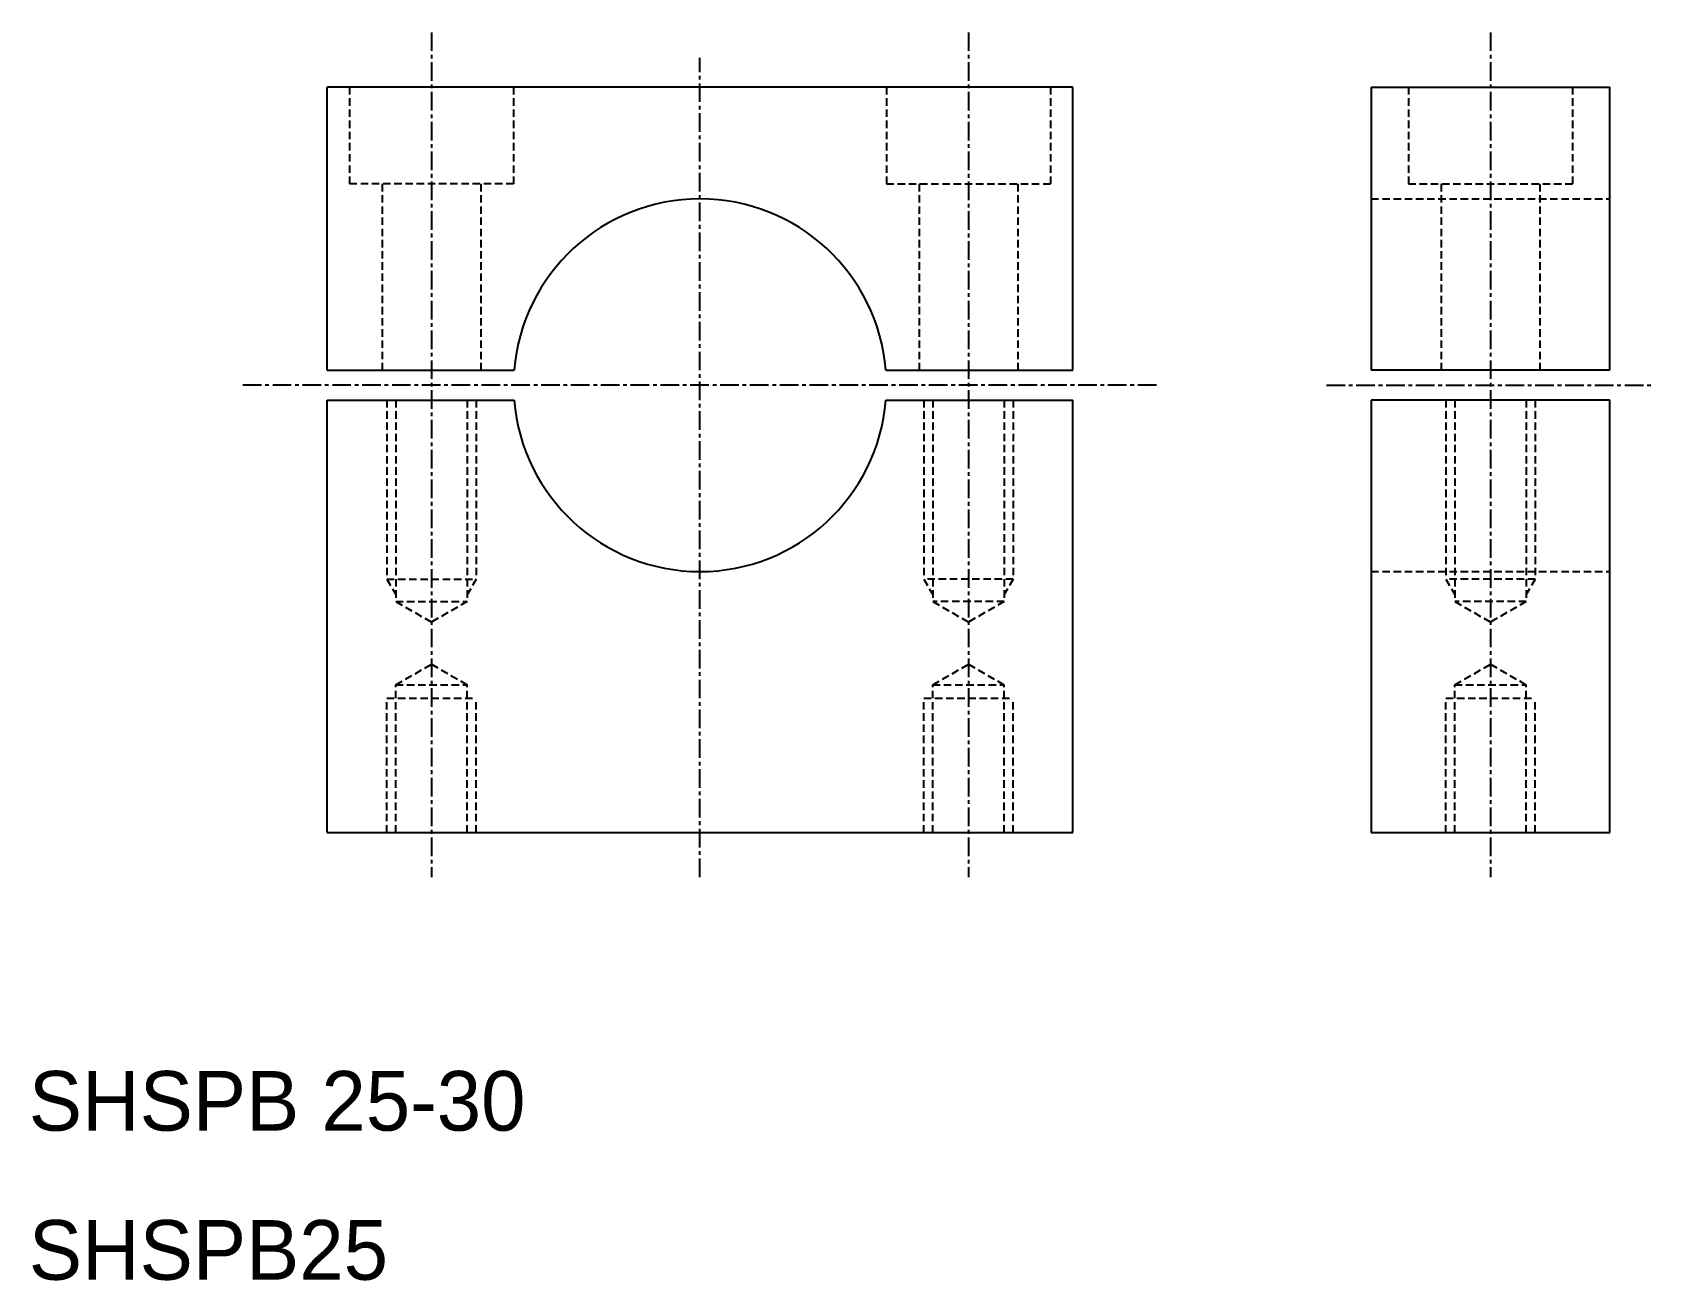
# Model space of a CAD drawing. Extents: x 10 to 119, y 10 to 94.
import ezdxf

# ---------------------------------------------------------------- set-up
doc = ezdxf.new("R2010")
doc.units = 0
doc.linetypes.add('CENTER', pattern=[2, 1.25, -0.25, 0.25, -0.25])
doc.linetypes.add('DASHED', pattern=[0.75, 0.5, -0.25])
doc.layers.get('0').update_dxf_attribs({"linetype": 'CONTINUOUS'})
doc.layers.add('CENTER', color=1, linetype='CENTER')

msp = doc.modelspace()

# ---------------------------------------------------------------- linework, layer by layer
at = {"color": 7, "linetype": 'CONTINUOUS'}
for p, q in [((80, 90), (30, 90)), ((30, 71), (30, 90)), ((80, 71), (80, 90)), ((100, 90), (100, 71)), ((100, 90), (116, 90)), ((116, 71), (116, 90)), ((30, 71), (42.54, 71)), ((67.46, 71), (80, 71)), ((116, 71), (100, 71)), ((30, 40), (30, 69)), ((30, 69), (42.54, 69)), ((67.46, 69), (80, 69)), ((80, 40), (80, 69)), ((116, 69), (100, 69)), ((100, 69), (100, 40)), ((116, 40), (116, 69)), ((30, 40), (80, 40)), ((100, 40), (116, 40))]:
    msp.add_line(p, q, dxfattribs=at)
at = {"color": 3, "linetype": 'DASHED'}
for p, q in [((31.5, 90), (31.5, 83.5)), ((42.5, 90), (42.5, 83.5)), ((67.5, 90), (67.5, 83.5)), ((78.5, 90), (78.5, 83.5)), ((102.5, 90), (102.5, 83.5)), ((113.5, 90), (113.5, 83.5)), ((42.5, 83.5), (31.5, 83.5)), ((33.7, 83.5), (33.7, 71)), ((40.3, 83.5), (40.3, 71)), ((67.5, 83.5), (78.5, 83.5)), ((69.7, 83.5), (69.7, 71)), ((76.3, 83.5), (76.3, 71)), ((102.5, 83.5), (113.5, 83.5)), ((104.7, 83.5), (104.7, 71)), ((111.3, 83.5), (111.3, 71)), ((100, 82.5), (116, 82.5)), ((34, 69), (34, 57)), ((34.6, 69), (34.6, 55.5)), ((39.4, 69), (39.4, 55.5)), ((40, 69), (40, 57)), ((70, 69), (70, 57)), ((70.6, 69), (70.6, 55.5)), ((75.4, 69), (75.4, 55.5)), ((76, 69), (76, 57)), ((105, 69), (105, 57)), ((105.6, 69), (105.6, 55.5)), ((110.4, 69), (110.4, 55.5)), ((111, 69), (111, 57)), ((34, 57), (40, 57)), ((34, 57), (34.6, 55.96)), ((40, 57), (39.4, 55.96)), ((70, 57), (70.6, 55.96)), ((76, 57), (70, 57)), ((76, 57), (75.4, 55.96)), ((100, 57.5), (116, 57.5)), ((105, 57), (105.6, 55.96)), ((111, 57), (105, 57)), ((111, 57), (110.4, 55.96)), ((34.6, 55.5), (39.4, 55.5)), ((34.6, 55.5), (37, 54.11)), ((39.4, 55.5), (37, 54.11)), ((70.6, 55.5), (73, 54.11)), ((75.4, 55.5), (70.6, 55.5)), ((75.4, 55.5), (73, 54.11)), ((110.4, 55.5), (105.6, 55.5)), ((105.6, 55.5), (108, 54.11)), ((110.4, 55.5), (108, 54.11)), ((34.6, 49.9), (37, 51.29)), ((37, 51.29), (39.4, 49.9)), ((70.6, 49.9), (73, 51.29)), ((73, 51.29), (75.4, 49.9)), ((105.6, 49.9), (108, 51.29)), ((108, 51.29), (110.4, 49.9)), ((34, 40), (34, 49)), ((34, 49), (40, 49)), ((34.6, 40), (34.6, 49.9)), ((34.6, 49.9), (39.4, 49.9)), ((39.4, 40), (39.4, 49.9)), ((40, 40), (40, 49)), ((70, 49), (76, 49)), ((70, 40), (70, 49)), ((70.6, 49.9), (75.4, 49.9)), ((70.6, 40), (70.6, 49.9)), ((75.4, 40), (75.4, 49.9)), ((76, 40), (76, 49)), ((105, 40), (105, 49)), ((105, 49), (111, 49)), ((105.6, 40), (105.6, 49.9)), ((105.6, 49.9), (110.4, 49.9)), ((110.4, 40), (110.4, 49.9)), ((111, 40), (111, 49))]:
    msp.add_line(p, q, dxfattribs=at)
at = {"color": 7, "linetype": 'CONTINUOUS'}
for start, end in [(4.5886, 175.4114), (184.5886, 355.4114)]:
    msp.add_arc((55, 70), 12.5, start, end, dxfattribs=at)
at = {"layer": 'CENTER', "color": 1, "linetype": 'CENTER'}
for p, q in [((37, 93.67), (37, 37)), ((73, 93.67), (73, 37)), ((108, 93.67), (108, 37)), ((55, 37), (55, 91.96)), ((85.6, 70), (24.23, 70)), ((97, 70), (119, 70))]:
    msp.add_line(p, q, dxfattribs=at)

# ---------------------------------------------------------------- texts
at = {"color": 7, "linetype": 'CONTINUOUS'}
for s, p in [('SHSPB 25-30', (10, 20)), ('SHSPB25', (10, 10))]:
    msp.add_text(s, height=4, dxfattribs=at).set_placement(p)

doc.saveas('drawing.dxf')
